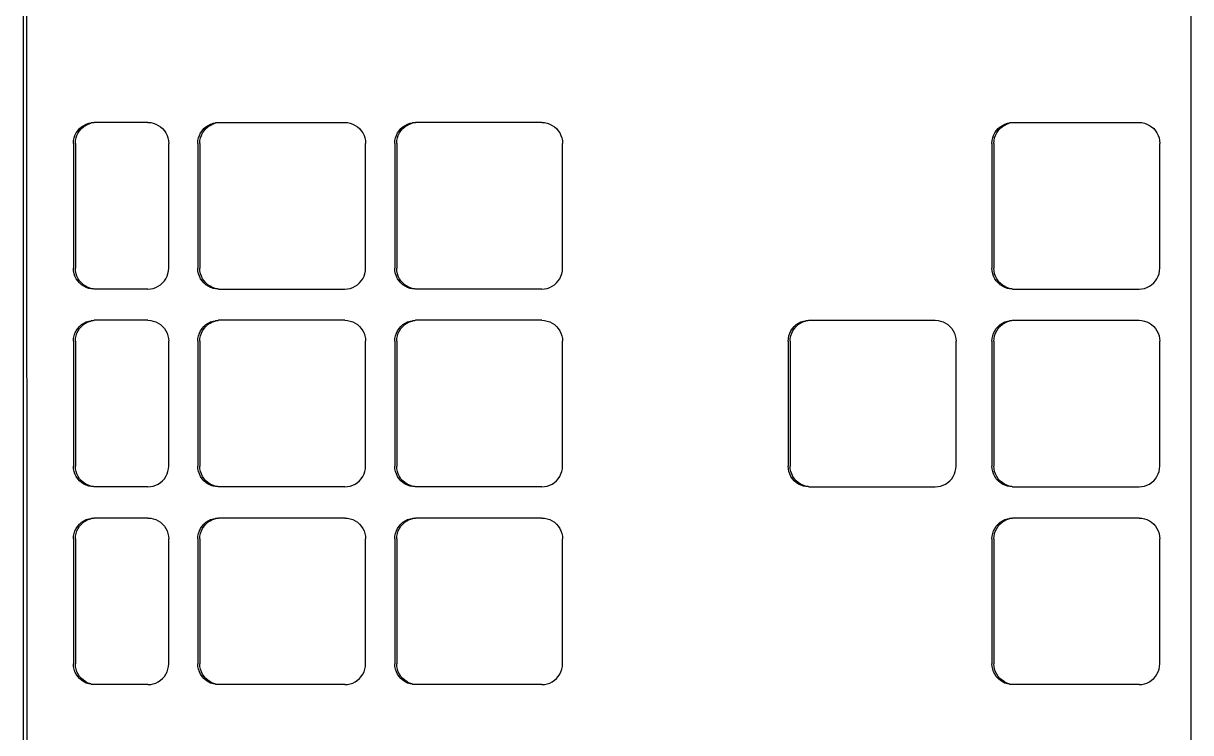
# Model space of a CAD drawing. Header units: metres. Extents: x 428 to 1115, y -4076 to 3914.
# Drawn here: x 1098.0108 to 1098.1229, y -3845.001 to -3844.9329 of the extents above; entities that cross this region are included whole.
import ezdxf

# ---------------------------------------------------------------- set-up
doc = ezdxf.new("R2010")
doc.units = ezdxf.units.M
doc.header["$MEASUREMENT"] = 0
doc.layers.add('Edges', color=7, linetype='Continuous')

msp = doc.modelspace()

# ---------------------------------------------------------------- linework, layer by layer
at = {"layer": 'Edges'}
for p, q in [((1098.01076, -3845.06621), (1098.01076, -3844.85838)), ((1098.01113, -3845.06602), (1098.01109, -3844.85838)), ((1098.12288, -3844.85838), (1098.12288, -3845.27814)), ((1098.01584, -3844.94339), (1098.01598, -3844.94317)), ((1098.01598, -3844.94317), (1098.01615, -3844.94297)), ((1098.01602, -3844.94339), (1098.01617, -3844.94317)), ((1098.01615, -3844.94297), (1098.01635, -3844.9428)), ((1098.01617, -3844.94317), (1098.01634, -3844.94297)), ((1098.01634, -3844.94297), (1098.01653, -3844.9428)), ((1098.01635, -3844.9428), (1098.01656, -3844.94266)), ((1098.01653, -3844.9428), (1098.01675, -3844.94266)), ((1098.01656, -3844.94266), (1098.0168, -3844.94254)), ((1098.01675, -3844.94266), (1098.01699, -3844.94254)), ((1098.0168, -3844.94254), (1098.01704, -3844.94246)), ((1098.01699, -3844.94254), (1098.01723, -3844.94246)), ((1098.01704, -3844.94246), (1098.01723, -3844.94246)), ((1098.01723, -3844.94246), (1098.0173, -3844.9424)), ((1098.0173, -3844.9424), (1098.01749, -3844.9424)), ((1098.01749, -3844.9424), (1098.01756, -3844.94239)), ((1098.02273, -3844.94239), (1098.01756, -3844.94239)), ((1098.02273, -3844.94239), (1098.02299, -3844.9424)), ((1098.02299, -3844.9424), (1098.02324, -3844.94246)), ((1098.02324, -3844.94246), (1098.02349, -3844.94254)), ((1098.02349, -3844.94254), (1098.02372, -3844.94266)), ((1098.02372, -3844.94266), (1098.02394, -3844.9428)), ((1098.02394, -3844.9428), (1098.02413, -3844.94297)), ((1098.02413, -3844.94297), (1098.02431, -3844.94317)), ((1098.02431, -3844.94317), (1098.02445, -3844.94339)), ((1098.02778, -3844.94339), (1098.02793, -3844.94317)), ((1098.02793, -3844.94317), (1098.0281, -3844.94297)), ((1098.02797, -3844.94339), (1098.02812, -3844.94317)), ((1098.0281, -3844.94297), (1098.0283, -3844.9428)), ((1098.02812, -3844.94317), (1098.02829, -3844.94297)), ((1098.02829, -3844.94297), (1098.02848, -3844.9428)), ((1098.0283, -3844.9428), (1098.02851, -3844.94266)), ((1098.02848, -3844.9428), (1098.0287, -3844.94266)), ((1098.02851, -3844.94266), (1098.02875, -3844.94254)), ((1098.0287, -3844.94266), (1098.02887, -3844.94257)), ((1098.02875, -3844.94254), (1098.02887, -3844.9425)), ((1098.02887, -3844.9425), (1098.02899, -3844.94246)), ((1098.02887, -3844.94257), (1098.02887, -3844.9425)), ((1098.02887, -3844.94257), (1098.02893, -3844.94254)), ((1098.02893, -3844.94254), (1098.02918, -3844.94246)), ((1098.02899, -3844.94246), (1098.02918, -3844.94246)), ((1098.02918, -3844.94246), (1098.02925, -3844.9424)), ((1098.02925, -3844.9424), (1098.02944, -3844.9424)), ((1098.02944, -3844.9424), (1098.02951, -3844.94239)), ((1098.02951, -3844.94239), (1098.04164, -3844.94239)), ((1098.04164, -3844.94239), (1098.0419, -3844.9424)), ((1098.0419, -3844.9424), (1098.04216, -3844.94246)), ((1098.04216, -3844.94246), (1098.04241, -3844.94254)), ((1098.04241, -3844.94254), (1098.04264, -3844.94266)), ((1098.04264, -3844.94266), (1098.04286, -3844.9428)), ((1098.04286, -3844.9428), (1098.04305, -3844.94297)), ((1098.04305, -3844.94297), (1098.04322, -3844.94317)), ((1098.04322, -3844.94317), (1098.04337, -3844.94339)), ((1098.0467, -3844.94339), (1098.04685, -3844.94317)), ((1098.04685, -3844.94317), (1098.04702, -3844.94297)), ((1098.04689, -3844.94339), (1098.04703, -3844.94317)), ((1098.04702, -3844.94297), (1098.04721, -3844.9428)), ((1098.04703, -3844.94317), (1098.0472, -3844.94297)), ((1098.0472, -3844.94297), (1098.0474, -3844.9428)), ((1098.04721, -3844.9428), (1098.04743, -3844.94266)), ((1098.0474, -3844.9428), (1098.04762, -3844.94266)), ((1098.04743, -3844.94266), (1098.04766, -3844.94254)), ((1098.04762, -3844.94266), (1098.04785, -3844.94254)), ((1098.04766, -3844.94254), (1098.04791, -3844.94246)), ((1098.04785, -3844.94254), (1098.0481, -3844.94246)), ((1098.04791, -3844.94246), (1098.0481, -3844.94246)), ((1098.0481, -3844.94246), (1098.04817, -3844.9424)), ((1098.04817, -3844.9424), (1098.04835, -3844.9424)), ((1098.04835, -3844.9424), (1098.04843, -3844.94239)), ((1098.06056, -3844.94239), (1098.04843, -3844.94239)), ((1098.06056, -3844.94239), (1098.06082, -3844.9424)), ((1098.06082, -3844.9424), (1098.06108, -3844.94246)), ((1098.06108, -3844.94246), (1098.06132, -3844.94254)), ((1098.06132, -3844.94254), (1098.06156, -3844.94266)), ((1098.06156, -3844.94266), (1098.06177, -3844.9428)), ((1098.06177, -3844.9428), (1098.06197, -3844.94297)), ((1098.06197, -3844.94297), (1098.06214, -3844.94317)), ((1098.06214, -3844.94317), (1098.06229, -3844.94339)), ((1098.10406, -3844.94339), (1098.1042, -3844.94317)), ((1098.1042, -3844.94317), (1098.10438, -3844.94297)), ((1098.10425, -3844.94339), (1098.10439, -3844.94317)), ((1098.10438, -3844.94297), (1098.10457, -3844.9428)), ((1098.10439, -3844.94317), (1098.10456, -3844.94297)), ((1098.10456, -3844.94297), (1098.10476, -3844.9428)), ((1098.10457, -3844.9428), (1098.10479, -3844.94266)), ((1098.10476, -3844.9428), (1098.10498, -3844.94266)), ((1098.10479, -3844.94266), (1098.10502, -3844.94254)), ((1098.10498, -3844.94266), (1098.10521, -3844.94254)), ((1098.10502, -3844.94254), (1098.10527, -3844.94246)), ((1098.10521, -3844.94254), (1098.10546, -3844.94246)), ((1098.10527, -3844.94246), (1098.10546, -3844.94246)), ((1098.10546, -3844.94246), (1098.10552, -3844.9424)), ((1098.10552, -3844.9424), (1098.10571, -3844.9424)), ((1098.10571, -3844.9424), (1098.10578, -3844.94239)), ((1098.10578, -3844.94239), (1098.11792, -3844.94239)), ((1098.11792, -3844.94239), (1098.11818, -3844.9424)), ((1098.11818, -3844.9424), (1098.11843, -3844.94246)), ((1098.11843, -3844.94246), (1098.11868, -3844.94254)), ((1098.11868, -3844.94254), (1098.11891, -3844.94266)), ((1098.11891, -3844.94266), (1098.11913, -3844.9428)), ((1098.11913, -3844.9428), (1098.11933, -3844.94297)), ((1098.11933, -3844.94297), (1098.1195, -3844.94317)), ((1098.1195, -3844.94317), (1098.11964, -3844.94339)), ((1098.01557, -3844.94439), (1098.01559, -3844.94413)), ((1098.01559, -3844.94413), (1098.01564, -3844.94387)), ((1098.01564, -3844.94387), (1098.01572, -3844.94362)), ((1098.01572, -3844.94362), (1098.01584, -3844.94339)), ((1098.01576, -3844.94439), (1098.01577, -3844.94413)), ((1098.01577, -3844.94413), (1098.01582, -3844.94387)), ((1098.01582, -3844.94387), (1098.01591, -3844.94362)), ((1098.01591, -3844.94362), (1098.01602, -3844.94339)), ((1098.02445, -3844.94339), (1098.02457, -3844.94362)), ((1098.02457, -3844.94362), (1098.02465, -3844.94387)), ((1098.02465, -3844.94387), (1098.0247, -3844.94413)), ((1098.0247, -3844.94413), (1098.02472, -3844.94439)), ((1098.02752, -3844.94439), (1098.02753, -3844.94413)), ((1098.02753, -3844.94413), (1098.02758, -3844.94387)), ((1098.02758, -3844.94387), (1098.02767, -3844.94362)), ((1098.02767, -3844.94362), (1098.02778, -3844.94339)), ((1098.0277, -3844.94439), (1098.02772, -3844.94413)), ((1098.02772, -3844.94413), (1098.02777, -3844.94387)), ((1098.02777, -3844.94387), (1098.02786, -3844.94362)), ((1098.02786, -3844.94362), (1098.02797, -3844.94339)), ((1098.04337, -3844.94339), (1098.04348, -3844.94362)), ((1098.04348, -3844.94362), (1098.04357, -3844.94387)), ((1098.04357, -3844.94387), (1098.04362, -3844.94413)), ((1098.04362, -3844.94413), (1098.04363, -3844.94439)), ((1098.04643, -3844.94439), (1098.04645, -3844.94413)), ((1098.04645, -3844.94413), (1098.0465, -3844.94387)), ((1098.0465, -3844.94387), (1098.04659, -3844.94362)), ((1098.04659, -3844.94362), (1098.0467, -3844.94339)), ((1098.04662, -3844.94439), (1098.04664, -3844.94413)), ((1098.04664, -3844.94413), (1098.04669, -3844.94387)), ((1098.04669, -3844.94387), (1098.04677, -3844.94362)), ((1098.04677, -3844.94362), (1098.04689, -3844.94339)), ((1098.06229, -3844.94339), (1098.0624, -3844.94362)), ((1098.0624, -3844.94362), (1098.06248, -3844.94387)), ((1098.06248, -3844.94387), (1098.06254, -3844.94413)), ((1098.06254, -3844.94413), (1098.06255, -3844.94439)), ((1098.10379, -3844.94439), (1098.10381, -3844.94413)), ((1098.10381, -3844.94413), (1098.10386, -3844.94387)), ((1098.10386, -3844.94387), (1098.10394, -3844.94362)), ((1098.10394, -3844.94362), (1098.10406, -3844.94339)), ((1098.10398, -3844.94439), (1098.104, -3844.94413)), ((1098.104, -3844.94413), (1098.10405, -3844.94387)), ((1098.10405, -3844.94387), (1098.10413, -3844.94362)), ((1098.10413, -3844.94362), (1098.10425, -3844.94339)), ((1098.11964, -3844.94339), (1098.11976, -3844.94362)), ((1098.11976, -3844.94362), (1098.11984, -3844.94387)), ((1098.11984, -3844.94387), (1098.11989, -3844.94413)), ((1098.11989, -3844.94413), (1098.11991, -3844.94439)), ((1098.01557, -3844.94439), (1098.01557, -3844.95639)), ((1098.01576, -3844.94439), (1098.01576, -3844.95639)), ((1098.02472, -3844.95639), (1098.02472, -3844.94439)), ((1098.02752, -3844.94439), (1098.02752, -3844.95639)), ((1098.0277, -3844.94439), (1098.0277, -3844.95639)), ((1098.04363, -3844.95639), (1098.04363, -3844.94439)), ((1098.04643, -3844.94439), (1098.04643, -3844.95639)), ((1098.04662, -3844.94439), (1098.04662, -3844.95639)), ((1098.06255, -3844.95639), (1098.06255, -3844.94439)), ((1098.10379, -3844.94439), (1098.10379, -3844.95639)), ((1098.10398, -3844.94439), (1098.10398, -3844.95639)), ((1098.11991, -3844.95639), (1098.11991, -3844.94439)), ((1098.01559, -3844.95665), (1098.01557, -3844.95639)), ((1098.01577, -3844.95665), (1098.01576, -3844.95639)), ((1098.0247, -3844.95665), (1098.02472, -3844.95639)), ((1098.02753, -3844.95665), (1098.02752, -3844.95639)), ((1098.02772, -3844.95665), (1098.0277, -3844.95639)), ((1098.04362, -3844.95665), (1098.04363, -3844.95639)), ((1098.04645, -3844.95665), (1098.04643, -3844.95639)), ((1098.04664, -3844.95665), (1098.04662, -3844.95639)), ((1098.06254, -3844.95665), (1098.06255, -3844.95639)), ((1098.10381, -3844.95665), (1098.10379, -3844.95639)), ((1098.104, -3844.95665), (1098.10398, -3844.95639)), ((1098.11989, -3844.95665), (1098.11991, -3844.95639)), ((1098.01564, -3844.95691), (1098.01559, -3844.95665)), ((1098.01572, -3844.95715), (1098.01564, -3844.95691)), ((1098.01584, -3844.95739), (1098.01572, -3844.95715)), ((1098.01582, -3844.95691), (1098.01577, -3844.95665)), ((1098.01591, -3844.95715), (1098.01582, -3844.95691)), ((1098.01598, -3844.95761), (1098.01584, -3844.95739)), ((1098.01602, -3844.95739), (1098.01591, -3844.95715)), ((1098.01615, -3844.9578), (1098.01598, -3844.95761)), ((1098.01617, -3844.95761), (1098.01602, -3844.95739)), ((1098.01634, -3844.9578), (1098.01617, -3844.95761)), ((1098.02413, -3844.9578), (1098.02431, -3844.95761)), ((1098.02431, -3844.95761), (1098.02445, -3844.95739)), ((1098.02445, -3844.95739), (1098.02457, -3844.95715)), ((1098.02457, -3844.95715), (1098.02465, -3844.95691)), ((1098.02465, -3844.95691), (1098.0247, -3844.95665)), ((1098.02758, -3844.95691), (1098.02753, -3844.95665)), ((1098.02767, -3844.95715), (1098.02758, -3844.95691)), ((1098.02778, -3844.95739), (1098.02767, -3844.95715)), ((1098.02777, -3844.95691), (1098.02772, -3844.95665)), ((1098.02786, -3844.95715), (1098.02777, -3844.95691)), ((1098.02793, -3844.95761), (1098.02778, -3844.95739)), ((1098.02797, -3844.95739), (1098.02786, -3844.95715)), ((1098.0281, -3844.9578), (1098.02793, -3844.95761)), ((1098.02812, -3844.95761), (1098.02797, -3844.95739)), ((1098.02829, -3844.9578), (1098.02812, -3844.95761)), ((1098.04305, -3844.9578), (1098.04322, -3844.95761)), ((1098.04322, -3844.95761), (1098.04337, -3844.95739)), ((1098.04337, -3844.95739), (1098.04348, -3844.95715)), ((1098.04348, -3844.95715), (1098.04357, -3844.95691)), ((1098.04357, -3844.95691), (1098.04362, -3844.95665)), ((1098.0465, -3844.95691), (1098.04645, -3844.95665)), ((1098.04659, -3844.95715), (1098.0465, -3844.95691)), ((1098.0467, -3844.95739), (1098.04659, -3844.95715)), ((1098.04669, -3844.95691), (1098.04664, -3844.95665)), ((1098.04677, -3844.95715), (1098.04669, -3844.95691)), ((1098.04685, -3844.95761), (1098.0467, -3844.95739)), ((1098.04689, -3844.95739), (1098.04677, -3844.95715)), ((1098.04702, -3844.9578), (1098.04685, -3844.95761)), ((1098.04703, -3844.95761), (1098.04689, -3844.95739)), ((1098.0472, -3844.9578), (1098.04703, -3844.95761)), ((1098.06197, -3844.9578), (1098.06214, -3844.95761)), ((1098.06214, -3844.95761), (1098.06229, -3844.95739)), ((1098.06229, -3844.95739), (1098.0624, -3844.95715)), ((1098.0624, -3844.95715), (1098.06248, -3844.95691)), ((1098.06248, -3844.95691), (1098.06254, -3844.95665)), ((1098.10386, -3844.95691), (1098.10381, -3844.95665)), ((1098.10394, -3844.95715), (1098.10386, -3844.95691)), ((1098.10406, -3844.95739), (1098.10394, -3844.95715)), ((1098.10405, -3844.95691), (1098.104, -3844.95665)), ((1098.10413, -3844.95715), (1098.10405, -3844.95691)), ((1098.1042, -3844.95761), (1098.10406, -3844.95739)), ((1098.10425, -3844.95739), (1098.10413, -3844.95715)), ((1098.10438, -3844.9578), (1098.1042, -3844.95761)), ((1098.10439, -3844.95761), (1098.10425, -3844.95739)), ((1098.10456, -3844.9578), (1098.10439, -3844.95761)), ((1098.11933, -3844.9578), (1098.1195, -3844.95761)), ((1098.1195, -3844.95761), (1098.11964, -3844.95739)), ((1098.11964, -3844.95739), (1098.11976, -3844.95715)), ((1098.11976, -3844.95715), (1098.11984, -3844.95691)), ((1098.11984, -3844.95691), (1098.11989, -3844.95665)), ((1098.01635, -3844.95797), (1098.01615, -3844.9578)), ((1098.01653, -3844.95797), (1098.01634, -3844.9578)), ((1098.01656, -3844.95812), (1098.01635, -3844.95797)), ((1098.01675, -3844.95812), (1098.01653, -3844.95797)), ((1098.0168, -3844.95824), (1098.01656, -3844.95812)), ((1098.01699, -3844.95824), (1098.01675, -3844.95812)), ((1098.01704, -3844.95832), (1098.0168, -3844.95824)), ((1098.01723, -3844.95832), (1098.01699, -3844.95824)), ((1098.01723, -3844.95832), (1098.01704, -3844.95832)), ((1098.0173, -3844.95837), (1098.01723, -3844.95832)), ((1098.01749, -3844.95837), (1098.0173, -3844.95837)), ((1098.01756, -3844.95839), (1098.01749, -3844.95837)), ((1098.02273, -3844.95839), (1098.01756, -3844.95839)), ((1098.02273, -3844.95839), (1098.02299, -3844.95837)), ((1098.02299, -3844.95837), (1098.02324, -3844.95832)), ((1098.02324, -3844.95832), (1098.02349, -3844.95824)), ((1098.02349, -3844.95824), (1098.02372, -3844.95812)), ((1098.02372, -3844.95812), (1098.02394, -3844.95797)), ((1098.02394, -3844.95797), (1098.02413, -3844.9578)), ((1098.0283, -3844.95797), (1098.0281, -3844.9578)), ((1098.02848, -3844.95797), (1098.02829, -3844.9578)), ((1098.02851, -3844.95812), (1098.0283, -3844.95797)), ((1098.0287, -3844.95812), (1098.02848, -3844.95797)), ((1098.02875, -3844.95824), (1098.02851, -3844.95812)), ((1098.02887, -3844.9582), (1098.0287, -3844.95812)), ((1098.02887, -3844.95828), (1098.02875, -3844.95824)), ((1098.02887, -3844.95828), (1098.02887, -3844.9582)), ((1098.02893, -3844.95824), (1098.02887, -3844.9582)), ((1098.02899, -3844.95832), (1098.02887, -3844.95828)), ((1098.02918, -3844.95832), (1098.02893, -3844.95824)), ((1098.02918, -3844.95832), (1098.02899, -3844.95832)), ((1098.02925, -3844.95837), (1098.02918, -3844.95832)), ((1098.02944, -3844.95837), (1098.02925, -3844.95837)), ((1098.02951, -3844.95839), (1098.02944, -3844.95837)), ((1098.02951, -3844.95839), (1098.04164, -3844.95839)), ((1098.04164, -3844.95839), (1098.0419, -3844.95837)), ((1098.0419, -3844.95837), (1098.04216, -3844.95832)), ((1098.04216, -3844.95832), (1098.04241, -3844.95824)), ((1098.04241, -3844.95824), (1098.04264, -3844.95812)), ((1098.04264, -3844.95812), (1098.04286, -3844.95797)), ((1098.04286, -3844.95797), (1098.04305, -3844.9578)), ((1098.04721, -3844.95797), (1098.04702, -3844.9578)), ((1098.0474, -3844.95797), (1098.0472, -3844.9578)), ((1098.04743, -3844.95812), (1098.04721, -3844.95797)), ((1098.04762, -3844.95812), (1098.0474, -3844.95797)), ((1098.04766, -3844.95824), (1098.04743, -3844.95812)), ((1098.04785, -3844.95824), (1098.04762, -3844.95812)), ((1098.04791, -3844.95832), (1098.04766, -3844.95824)), ((1098.0481, -3844.95832), (1098.04785, -3844.95824)), ((1098.0481, -3844.95832), (1098.04791, -3844.95832)), ((1098.04817, -3844.95837), (1098.0481, -3844.95832)), ((1098.04835, -3844.95837), (1098.04817, -3844.95837)), ((1098.04843, -3844.95839), (1098.04835, -3844.95837)), ((1098.06056, -3844.95839), (1098.04843, -3844.95839)), ((1098.06056, -3844.95839), (1098.06082, -3844.95837)), ((1098.06082, -3844.95837), (1098.06108, -3844.95832)), ((1098.06108, -3844.95832), (1098.06132, -3844.95824)), ((1098.06132, -3844.95824), (1098.06156, -3844.95812)), ((1098.06156, -3844.95812), (1098.06177, -3844.95797)), ((1098.06177, -3844.95797), (1098.06197, -3844.9578)), ((1098.10457, -3844.95797), (1098.10438, -3844.9578)), ((1098.10476, -3844.95797), (1098.10456, -3844.9578)), ((1098.10479, -3844.95812), (1098.10457, -3844.95797)), ((1098.10498, -3844.95812), (1098.10476, -3844.95797)), ((1098.10502, -3844.95824), (1098.10479, -3844.95812)), ((1098.10521, -3844.95824), (1098.10498, -3844.95812)), ((1098.10527, -3844.95832), (1098.10502, -3844.95824)), ((1098.10546, -3844.95832), (1098.10521, -3844.95824)), ((1098.10546, -3844.95832), (1098.10527, -3844.95832)), ((1098.10552, -3844.95837), (1098.10546, -3844.95832)), ((1098.10571, -3844.95837), (1098.10552, -3844.95837)), ((1098.10578, -3844.95839), (1098.10571, -3844.95837)), ((1098.10578, -3844.95839), (1098.11792, -3844.95839)), ((1098.11792, -3844.95839), (1098.11818, -3844.95837)), ((1098.11818, -3844.95837), (1098.11843, -3844.95832)), ((1098.11843, -3844.95832), (1098.11868, -3844.95824)), ((1098.11868, -3844.95824), (1098.11891, -3844.95812)), ((1098.11891, -3844.95812), (1098.11913, -3844.95797)), ((1098.11913, -3844.95797), (1098.11933, -3844.9578)), ((1098.01584, -3844.96239), (1098.01598, -3844.96217)), ((1098.01598, -3844.96217), (1098.01615, -3844.96197)), ((1098.01602, -3844.96239), (1098.01617, -3844.96217)), ((1098.01615, -3844.96197), (1098.01635, -3844.9618)), ((1098.01617, -3844.96217), (1098.01634, -3844.96197)), ((1098.01634, -3844.96197), (1098.01653, -3844.9618)), ((1098.01635, -3844.9618), (1098.01656, -3844.96166)), ((1098.01653, -3844.9618), (1098.01675, -3844.96166)), ((1098.01656, -3844.96166), (1098.0168, -3844.96154)), ((1098.01675, -3844.96166), (1098.01699, -3844.96154)), ((1098.0168, -3844.96154), (1098.01704, -3844.96146)), ((1098.01699, -3844.96154), (1098.01723, -3844.96146)), ((1098.01704, -3844.96146), (1098.01723, -3844.96146)), ((1098.01723, -3844.96146), (1098.0173, -3844.96141)), ((1098.0173, -3844.96141), (1098.01749, -3844.96141)), ((1098.01749, -3844.96141), (1098.01756, -3844.96139)), ((1098.02273, -3844.96139), (1098.01756, -3844.96139)), ((1098.02273, -3844.96139), (1098.02299, -3844.96141)), ((1098.02299, -3844.96141), (1098.02324, -3844.96146)), ((1098.02324, -3844.96146), (1098.02349, -3844.96154)), ((1098.02349, -3844.96154), (1098.02372, -3844.96166)), ((1098.02372, -3844.96166), (1098.02394, -3844.9618)), ((1098.02394, -3844.9618), (1098.02413, -3844.96197)), ((1098.02413, -3844.96197), (1098.02431, -3844.96217)), ((1098.02431, -3844.96217), (1098.02445, -3844.96239)), ((1098.02778, -3844.96239), (1098.02793, -3844.96217)), ((1098.02793, -3844.96217), (1098.0281, -3844.96197)), ((1098.02797, -3844.96239), (1098.02812, -3844.96217)), ((1098.0281, -3844.96197), (1098.0283, -3844.9618)), ((1098.02812, -3844.96217), (1098.02829, -3844.96197)), ((1098.02829, -3844.96197), (1098.02848, -3844.9618)), ((1098.0283, -3844.9618), (1098.02851, -3844.96166)), ((1098.02848, -3844.9618), (1098.0287, -3844.96166)), ((1098.02851, -3844.96166), (1098.02875, -3844.96154)), ((1098.0287, -3844.96166), (1098.02887, -3844.96157)), ((1098.02875, -3844.96154), (1098.02887, -3844.9615)), ((1098.02887, -3844.9615), (1098.02899, -3844.96146)), ((1098.02887, -3844.96157), (1098.02887, -3844.9615)), ((1098.02887, -3844.96157), (1098.02893, -3844.96154)), ((1098.02893, -3844.96154), (1098.02918, -3844.96146)), ((1098.02899, -3844.96146), (1098.02918, -3844.96146)), ((1098.02918, -3844.96146), (1098.02925, -3844.96141)), ((1098.02925, -3844.96141), (1098.02944, -3844.96141)), ((1098.02944, -3844.96141), (1098.02951, -3844.96139)), ((1098.04164, -3844.96139), (1098.02951, -3844.96139)), ((1098.04164, -3844.96139), (1098.0419, -3844.96141)), ((1098.0419, -3844.96141), (1098.04216, -3844.96146)), ((1098.04216, -3844.96146), (1098.04241, -3844.96154)), ((1098.04241, -3844.96154), (1098.04264, -3844.96166)), ((1098.04264, -3844.96166), (1098.04286, -3844.9618)), ((1098.04286, -3844.9618), (1098.04305, -3844.96197)), ((1098.04305, -3844.96197), (1098.04322, -3844.96217)), ((1098.04322, -3844.96217), (1098.04337, -3844.96239)), ((1098.0467, -3844.96239), (1098.04685, -3844.96217)), ((1098.04685, -3844.96217), (1098.04702, -3844.96197)), ((1098.04689, -3844.96239), (1098.04703, -3844.96217)), ((1098.04702, -3844.96197), (1098.04721, -3844.9618)), ((1098.04703, -3844.96217), (1098.0472, -3844.96197)), ((1098.0472, -3844.96197), (1098.0474, -3844.9618)), ((1098.04721, -3844.9618), (1098.04743, -3844.96166)), ((1098.0474, -3844.9618), (1098.04762, -3844.96166)), ((1098.04743, -3844.96166), (1098.04766, -3844.96154)), ((1098.04762, -3844.96166), (1098.04785, -3844.96154)), ((1098.04766, -3844.96154), (1098.04791, -3844.96146)), ((1098.04785, -3844.96154), (1098.0481, -3844.96146)), ((1098.04791, -3844.96146), (1098.0481, -3844.96146)), ((1098.0481, -3844.96146), (1098.04817, -3844.96141)), ((1098.04817, -3844.96141), (1098.04835, -3844.96141)), ((1098.04835, -3844.96141), (1098.04843, -3844.96139)), ((1098.06056, -3844.96139), (1098.04843, -3844.96139)), ((1098.06056, -3844.96139), (1098.06082, -3844.96141)), ((1098.06082, -3844.96141), (1098.06108, -3844.96146)), ((1098.06108, -3844.96146), (1098.06132, -3844.96154)), ((1098.06132, -3844.96154), (1098.06156, -3844.96166)), ((1098.06156, -3844.96166), (1098.06177, -3844.9618)), ((1098.06177, -3844.9618), (1098.06197, -3844.96197)), ((1098.06197, -3844.96197), (1098.06214, -3844.96217)), ((1098.06214, -3844.96217), (1098.06229, -3844.96239)), ((1098.08449, -3844.96239), (1098.08463, -3844.96217)), ((1098.08463, -3844.96217), (1098.0848, -3844.96197)), ((1098.08467, -3844.96239), (1098.08482, -3844.96217)), ((1098.0848, -3844.96197), (1098.085, -3844.9618)), ((1098.08482, -3844.96217), (1098.08499, -3844.96197)), ((1098.08499, -3844.96197), (1098.08519, -3844.9618)), ((1098.085, -3844.9618), (1098.08521, -3844.96166)), ((1098.08519, -3844.9618), (1098.0854, -3844.96166)), ((1098.08521, -3844.96166), (1098.08545, -3844.96154)), ((1098.0854, -3844.96166), (1098.08564, -3844.96154)), ((1098.08545, -3844.96154), (1098.08569, -3844.96146)), ((1098.08564, -3844.96154), (1098.08588, -3844.96146)), ((1098.08569, -3844.96146), (1098.08588, -3844.96146)), ((1098.08588, -3844.96146), (1098.08595, -3844.96141)), ((1098.08595, -3844.96141), (1098.08614, -3844.96141)), ((1098.08614, -3844.96141), (1098.08621, -3844.96139)), ((1098.08621, -3844.96139), (1098.09835, -3844.96139)), ((1098.09835, -3844.96139), (1098.09861, -3844.96141)), ((1098.09861, -3844.96141), (1098.09886, -3844.96146)), ((1098.09886, -3844.96146), (1098.09911, -3844.96154)), ((1098.09911, -3844.96154), (1098.09934, -3844.96166)), ((1098.09934, -3844.96166), (1098.09956, -3844.9618)), ((1098.09956, -3844.9618), (1098.09975, -3844.96197)), ((1098.09975, -3844.96197), (1098.09993, -3844.96217)), ((1098.09993, -3844.96217), (1098.10007, -3844.96239)), ((1098.10406, -3844.96239), (1098.1042, -3844.96217)), ((1098.1042, -3844.96217), (1098.10438, -3844.96197)), ((1098.10425, -3844.96239), (1098.10439, -3844.96217)), ((1098.10438, -3844.96197), (1098.10457, -3844.9618)), ((1098.10439, -3844.96217), (1098.10456, -3844.96197)), ((1098.10456, -3844.96197), (1098.10476, -3844.9618)), ((1098.10457, -3844.9618), (1098.10479, -3844.96166)), ((1098.10476, -3844.9618), (1098.10498, -3844.96166)), ((1098.10479, -3844.96166), (1098.10502, -3844.96154)), ((1098.10498, -3844.96166), (1098.10521, -3844.96154)), ((1098.10502, -3844.96154), (1098.10527, -3844.96146)), ((1098.10521, -3844.96154), (1098.10546, -3844.96146)), ((1098.10527, -3844.96146), (1098.10546, -3844.96146)), ((1098.10546, -3844.96146), (1098.10552, -3844.96141)), ((1098.10552, -3844.96141), (1098.10571, -3844.96141)), ((1098.10571, -3844.96141), (1098.10578, -3844.96139)), ((1098.10578, -3844.96139), (1098.11792, -3844.96139)), ((1098.11792, -3844.96139), (1098.11818, -3844.96141)), ((1098.11818, -3844.96141), (1098.11843, -3844.96146)), ((1098.11843, -3844.96146), (1098.11868, -3844.96154)), ((1098.11868, -3844.96154), (1098.11891, -3844.96166)), ((1098.11891, -3844.96166), (1098.11913, -3844.9618)), ((1098.11913, -3844.9618), (1098.11933, -3844.96197)), ((1098.11933, -3844.96197), (1098.1195, -3844.96217)), ((1098.1195, -3844.96217), (1098.11964, -3844.96239)), ((1098.01557, -3844.96339), (1098.01559, -3844.96313)), ((1098.01559, -3844.96313), (1098.01564, -3844.96287)), ((1098.01564, -3844.96287), (1098.01572, -3844.96262)), ((1098.01572, -3844.96262), (1098.01584, -3844.96239)), ((1098.01576, -3844.96339), (1098.01577, -3844.96313)), ((1098.01577, -3844.96313), (1098.01582, -3844.96287)), ((1098.01582, -3844.96287), (1098.01591, -3844.96262)), ((1098.01591, -3844.96262), (1098.01602, -3844.96239)), ((1098.02445, -3844.96239), (1098.02457, -3844.96262)), ((1098.02457, -3844.96262), (1098.02465, -3844.96287)), ((1098.02465, -3844.96287), (1098.0247, -3844.96313)), ((1098.0247, -3844.96313), (1098.02472, -3844.96339)), ((1098.02752, -3844.96339), (1098.02753, -3844.96313)), ((1098.02753, -3844.96313), (1098.02758, -3844.96287)), ((1098.02758, -3844.96287), (1098.02767, -3844.96262)), ((1098.02767, -3844.96262), (1098.02778, -3844.96239)), ((1098.0277, -3844.96339), (1098.02772, -3844.96313)), ((1098.02772, -3844.96313), (1098.02777, -3844.96287)), ((1098.02777, -3844.96287), (1098.02786, -3844.96262)), ((1098.02786, -3844.96262), (1098.02797, -3844.96239)), ((1098.04337, -3844.96239), (1098.04348, -3844.96262)), ((1098.04348, -3844.96262), (1098.04357, -3844.96287)), ((1098.04357, -3844.96287), (1098.04362, -3844.96313)), ((1098.04362, -3844.96313), (1098.04363, -3844.96339)), ((1098.04643, -3844.96339), (1098.04645, -3844.96313)), ((1098.04645, -3844.96313), (1098.0465, -3844.96287)), ((1098.0465, -3844.96287), (1098.04659, -3844.96262)), ((1098.04659, -3844.96262), (1098.0467, -3844.96239)), ((1098.04662, -3844.96339), (1098.04664, -3844.96313)), ((1098.04664, -3844.96313), (1098.04669, -3844.96287)), ((1098.04669, -3844.96287), (1098.04677, -3844.96262)), ((1098.04677, -3844.96262), (1098.04689, -3844.96239)), ((1098.06229, -3844.96239), (1098.0624, -3844.96262)), ((1098.0624, -3844.96262), (1098.06248, -3844.96287)), ((1098.06248, -3844.96287), (1098.06254, -3844.96313)), ((1098.06254, -3844.96313), (1098.06255, -3844.96339)), ((1098.08422, -3844.96339), (1098.08424, -3844.96313)), ((1098.08424, -3844.96313), (1098.08429, -3844.96287)), ((1098.08429, -3844.96287), (1098.08437, -3844.96262)), ((1098.08437, -3844.96262), (1098.08449, -3844.96239)), ((1098.08441, -3844.96339), (1098.08442, -3844.96313)), ((1098.08442, -3844.96313), (1098.08447, -3844.96287)), ((1098.08447, -3844.96287), (1098.08456, -3844.96262)), ((1098.08456, -3844.96262), (1098.08467, -3844.96239)), ((1098.10007, -3844.96239), (1098.10019, -3844.96262)), ((1098.10019, -3844.96262), (1098.10027, -3844.96287)), ((1098.10027, -3844.96287), (1098.10032, -3844.96313)), ((1098.10032, -3844.96313), (1098.10034, -3844.96339)), ((1098.10379, -3844.96339), (1098.10381, -3844.96313)), ((1098.10381, -3844.96313), (1098.10386, -3844.96287)), ((1098.10386, -3844.96287), (1098.10394, -3844.96262)), ((1098.10394, -3844.96262), (1098.10406, -3844.96239)), ((1098.10398, -3844.96339), (1098.104, -3844.96313)), ((1098.104, -3844.96313), (1098.10405, -3844.96287)), ((1098.10405, -3844.96287), (1098.10413, -3844.96262)), ((1098.10413, -3844.96262), (1098.10425, -3844.96239)), ((1098.11964, -3844.96239), (1098.11976, -3844.96262)), ((1098.11976, -3844.96262), (1098.11984, -3844.96287)), ((1098.11984, -3844.96287), (1098.11989, -3844.96313)), ((1098.11989, -3844.96313), (1098.11991, -3844.96339)), ((1098.01557, -3844.96339), (1098.01557, -3844.97539)), ((1098.01576, -3844.96339), (1098.01576, -3844.97539)), ((1098.02472, -3844.97539), (1098.02472, -3844.96339)), ((1098.02752, -3844.96339), (1098.02752, -3844.97539)), ((1098.0277, -3844.96339), (1098.0277, -3844.97539)), ((1098.04363, -3844.97539), (1098.04363, -3844.96339)), ((1098.04643, -3844.96339), (1098.04643, -3844.97539)), ((1098.04662, -3844.96339), (1098.04662, -3844.97539)), ((1098.06255, -3844.97539), (1098.06255, -3844.96339)), ((1098.08422, -3844.96339), (1098.08422, -3844.97539)), ((1098.08441, -3844.96339), (1098.08441, -3844.97539)), ((1098.10034, -3844.97539), (1098.10034, -3844.96339)), ((1098.10379, -3844.96339), (1098.10379, -3844.97539)), ((1098.10398, -3844.96339), (1098.10398, -3844.97539)), ((1098.11991, -3844.97539), (1098.11991, -3844.96339)), ((1098.01559, -3844.97565), (1098.01557, -3844.97539)), ((1098.01564, -3844.97591), (1098.01559, -3844.97565)), ((1098.01577, -3844.97565), (1098.01576, -3844.97539)), ((1098.01582, -3844.97591), (1098.01577, -3844.97565)), ((1098.02465, -3844.97591), (1098.0247, -3844.97565)), ((1098.0247, -3844.97565), (1098.02472, -3844.97539)), ((1098.02753, -3844.97565), (1098.02752, -3844.97539)), ((1098.02758, -3844.97591), (1098.02753, -3844.97565)), ((1098.02772, -3844.97565), (1098.0277, -3844.97539)), ((1098.02777, -3844.97591), (1098.02772, -3844.97565)), ((1098.04357, -3844.97591), (1098.04362, -3844.97565)), ((1098.04362, -3844.97565), (1098.04363, -3844.97539)), ((1098.04645, -3844.97565), (1098.04643, -3844.97539)), ((1098.0465, -3844.97591), (1098.04645, -3844.97565)), ((1098.04664, -3844.97565), (1098.04662, -3844.97539)), ((1098.04669, -3844.97591), (1098.04664, -3844.97565)), ((1098.06248, -3844.97591), (1098.06254, -3844.97565)), ((1098.06254, -3844.97565), (1098.06255, -3844.97539)), ((1098.08424, -3844.97565), (1098.08422, -3844.97539)), ((1098.08429, -3844.97591), (1098.08424, -3844.97565)), ((1098.08442, -3844.97565), (1098.08441, -3844.97539)), ((1098.08447, -3844.97591), (1098.08442, -3844.97565)), ((1098.10027, -3844.97591), (1098.10032, -3844.97565)), ((1098.10032, -3844.97565), (1098.10034, -3844.97539)), ((1098.10381, -3844.97565), (1098.10379, -3844.97539)), ((1098.10386, -3844.97591), (1098.10381, -3844.97565)), ((1098.104, -3844.97565), (1098.10398, -3844.97539)), ((1098.10405, -3844.97591), (1098.104, -3844.97565)), ((1098.11984, -3844.97591), (1098.11989, -3844.97565)), ((1098.11989, -3844.97565), (1098.11991, -3844.97539)), ((1098.01572, -3844.97615), (1098.01564, -3844.97591)), ((1098.01584, -3844.97639), (1098.01572, -3844.97615)), ((1098.01591, -3844.97615), (1098.01582, -3844.97591)), ((1098.01598, -3844.97661), (1098.01584, -3844.97639)), ((1098.01602, -3844.97639), (1098.01591, -3844.97615)), ((1098.01615, -3844.9768), (1098.01598, -3844.97661)), ((1098.01617, -3844.97661), (1098.01602, -3844.97639)), ((1098.01635, -3844.97698), (1098.01615, -3844.9768)), ((1098.01634, -3844.9768), (1098.01617, -3844.97661)), ((1098.01653, -3844.97698), (1098.01634, -3844.9768)), ((1098.02394, -3844.97698), (1098.02413, -3844.9768)), ((1098.02413, -3844.9768), (1098.02431, -3844.97661)), ((1098.02431, -3844.97661), (1098.02445, -3844.97639)), ((1098.02445, -3844.97639), (1098.02457, -3844.97615)), ((1098.02457, -3844.97615), (1098.02465, -3844.97591)), ((1098.02767, -3844.97615), (1098.02758, -3844.97591)), ((1098.02778, -3844.97639), (1098.02767, -3844.97615)), ((1098.02786, -3844.97615), (1098.02777, -3844.97591)), ((1098.02793, -3844.97661), (1098.02778, -3844.97639)), ((1098.02797, -3844.97639), (1098.02786, -3844.97615)), ((1098.0281, -3844.9768), (1098.02793, -3844.97661)), ((1098.02812, -3844.97661), (1098.02797, -3844.97639)), ((1098.0283, -3844.97698), (1098.0281, -3844.9768)), ((1098.02829, -3844.9768), (1098.02812, -3844.97661)), ((1098.02848, -3844.97698), (1098.02829, -3844.9768)), ((1098.04286, -3844.97698), (1098.04305, -3844.9768)), ((1098.04305, -3844.9768), (1098.04322, -3844.97661)), ((1098.04322, -3844.97661), (1098.04337, -3844.97639)), ((1098.04337, -3844.97639), (1098.04348, -3844.97615)), ((1098.04348, -3844.97615), (1098.04357, -3844.97591)), ((1098.04659, -3844.97615), (1098.0465, -3844.97591)), ((1098.0467, -3844.97639), (1098.04659, -3844.97615)), ((1098.04677, -3844.97615), (1098.04669, -3844.97591)), ((1098.04685, -3844.97661), (1098.0467, -3844.97639)), ((1098.04689, -3844.97639), (1098.04677, -3844.97615)), ((1098.04702, -3844.9768), (1098.04685, -3844.97661)), ((1098.04703, -3844.97661), (1098.04689, -3844.97639)), ((1098.04721, -3844.97698), (1098.04702, -3844.9768)), ((1098.0472, -3844.9768), (1098.04703, -3844.97661)), ((1098.0474, -3844.97698), (1098.0472, -3844.9768)), ((1098.06177, -3844.97698), (1098.06197, -3844.9768)), ((1098.06197, -3844.9768), (1098.06214, -3844.97661)), ((1098.06214, -3844.97661), (1098.06229, -3844.97639)), ((1098.06229, -3844.97639), (1098.0624, -3844.97615)), ((1098.0624, -3844.97615), (1098.06248, -3844.97591)), ((1098.08437, -3844.97615), (1098.08429, -3844.97591)), ((1098.08449, -3844.97639), (1098.08437, -3844.97615)), ((1098.08456, -3844.97615), (1098.08447, -3844.97591)), ((1098.08463, -3844.97661), (1098.08449, -3844.97639)), ((1098.08467, -3844.97639), (1098.08456, -3844.97615)), ((1098.0848, -3844.9768), (1098.08463, -3844.97661)), ((1098.08482, -3844.97661), (1098.08467, -3844.97639)), ((1098.085, -3844.97698), (1098.0848, -3844.9768)), ((1098.08499, -3844.9768), (1098.08482, -3844.97661)), ((1098.08519, -3844.97698), (1098.08499, -3844.9768)), ((1098.09956, -3844.97698), (1098.09975, -3844.9768)), ((1098.09975, -3844.9768), (1098.09993, -3844.97661)), ((1098.09993, -3844.97661), (1098.10007, -3844.97639)), ((1098.10007, -3844.97639), (1098.10019, -3844.97615)), ((1098.10019, -3844.97615), (1098.10027, -3844.97591)), ((1098.10394, -3844.97615), (1098.10386, -3844.97591)), ((1098.10406, -3844.97639), (1098.10394, -3844.97615)), ((1098.10413, -3844.97615), (1098.10405, -3844.97591)), ((1098.1042, -3844.97661), (1098.10406, -3844.97639)), ((1098.10425, -3844.97639), (1098.10413, -3844.97615)), ((1098.10438, -3844.9768), (1098.1042, -3844.97661)), ((1098.10439, -3844.97661), (1098.10425, -3844.97639)), ((1098.10457, -3844.97698), (1098.10438, -3844.9768)), ((1098.10456, -3844.9768), (1098.10439, -3844.97661)), ((1098.10476, -3844.97698), (1098.10456, -3844.9768)), ((1098.11913, -3844.97698), (1098.11933, -3844.9768)), ((1098.11933, -3844.9768), (1098.1195, -3844.97661)), ((1098.1195, -3844.97661), (1098.11964, -3844.97639)), ((1098.11964, -3844.97639), (1098.11976, -3844.97615)), ((1098.11976, -3844.97615), (1098.11984, -3844.97591)), ((1098.01656, -3844.97712), (1098.01635, -3844.97698)), ((1098.01675, -3844.97712), (1098.01653, -3844.97698)), ((1098.0168, -3844.97724), (1098.01656, -3844.97712)), ((1098.01699, -3844.97724), (1098.01675, -3844.97712)), ((1098.01704, -3844.97732), (1098.0168, -3844.97724)), ((1098.01723, -3844.97732), (1098.01699, -3844.97724)), ((1098.01723, -3844.97732), (1098.01704, -3844.97732)), ((1098.0173, -3844.97737), (1098.01723, -3844.97732)), ((1098.01749, -3844.97737), (1098.0173, -3844.97737)), ((1098.01756, -3844.97739), (1098.01749, -3844.97737)), ((1098.02273, -3844.97739), (1098.01756, -3844.97739)), ((1098.02273, -3844.97739), (1098.02299, -3844.97737)), ((1098.02299, -3844.97737), (1098.02324, -3844.97732)), ((1098.02324, -3844.97732), (1098.02349, -3844.97724)), ((1098.02349, -3844.97724), (1098.02372, -3844.97712)), ((1098.02372, -3844.97712), (1098.02394, -3844.97698)), ((1098.02851, -3844.97712), (1098.0283, -3844.97698)), ((1098.0287, -3844.97712), (1098.02848, -3844.97698)), ((1098.02875, -3844.97724), (1098.02851, -3844.97712)), ((1098.02887, -3844.97721), (1098.0287, -3844.97712)), ((1098.02887, -3844.97728), (1098.02875, -3844.97724)), ((1098.02887, -3844.97728), (1098.02887, -3844.97721)), ((1098.02893, -3844.97724), (1098.02887, -3844.97721)), ((1098.02899, -3844.97732), (1098.02887, -3844.97728)), ((1098.02918, -3844.97732), (1098.02893, -3844.97724)), ((1098.02918, -3844.97732), (1098.02899, -3844.97732)), ((1098.02925, -3844.97737), (1098.02918, -3844.97732)), ((1098.02944, -3844.97737), (1098.02925, -3844.97737)), ((1098.02951, -3844.97739), (1098.02944, -3844.97737)), ((1098.04164, -3844.97739), (1098.02951, -3844.97739)), ((1098.04164, -3844.97739), (1098.0419, -3844.97737)), ((1098.0419, -3844.97737), (1098.04216, -3844.97732)), ((1098.04216, -3844.97732), (1098.04241, -3844.97724)), ((1098.04241, -3844.97724), (1098.04264, -3844.97712)), ((1098.04264, -3844.97712), (1098.04286, -3844.97698)), ((1098.04743, -3844.97712), (1098.04721, -3844.97698)), ((1098.04762, -3844.97712), (1098.0474, -3844.97698)), ((1098.04766, -3844.97724), (1098.04743, -3844.97712)), ((1098.04785, -3844.97724), (1098.04762, -3844.97712)), ((1098.04791, -3844.97732), (1098.04766, -3844.97724)), ((1098.0481, -3844.97732), (1098.04785, -3844.97724)), ((1098.0481, -3844.97732), (1098.04791, -3844.97732)), ((1098.04817, -3844.97737), (1098.0481, -3844.97732)), ((1098.04835, -3844.97737), (1098.04817, -3844.97737)), ((1098.04843, -3844.97739), (1098.04835, -3844.97737)), ((1098.06056, -3844.97739), (1098.04843, -3844.97739)), ((1098.06056, -3844.97739), (1098.06082, -3844.97737)), ((1098.06082, -3844.97737), (1098.06108, -3844.97732)), ((1098.06108, -3844.97732), (1098.06132, -3844.97724)), ((1098.06132, -3844.97724), (1098.06156, -3844.97712)), ((1098.06156, -3844.97712), (1098.06177, -3844.97698)), ((1098.08521, -3844.97712), (1098.085, -3844.97698)), ((1098.0854, -3844.97712), (1098.08519, -3844.97698)), ((1098.08545, -3844.97724), (1098.08521, -3844.97712)), ((1098.08564, -3844.97724), (1098.0854, -3844.97712)), ((1098.08569, -3844.97732), (1098.08545, -3844.97724)), ((1098.08588, -3844.97732), (1098.08564, -3844.97724)), ((1098.08588, -3844.97732), (1098.08569, -3844.97732)), ((1098.08595, -3844.97737), (1098.08588, -3844.97732)), ((1098.08614, -3844.97737), (1098.08595, -3844.97737)), ((1098.08621, -3844.97739), (1098.08614, -3844.97737)), ((1098.08621, -3844.97739), (1098.09835, -3844.97739)), ((1098.09835, -3844.97739), (1098.09861, -3844.97737)), ((1098.09861, -3844.97737), (1098.09886, -3844.97732)), ((1098.09886, -3844.97732), (1098.09911, -3844.97724)), ((1098.09911, -3844.97724), (1098.09934, -3844.97712)), ((1098.09934, -3844.97712), (1098.09956, -3844.97698)), ((1098.10479, -3844.97712), (1098.10457, -3844.97698)), ((1098.10498, -3844.97712), (1098.10476, -3844.97698)), ((1098.10502, -3844.97724), (1098.10479, -3844.97712)), ((1098.10521, -3844.97724), (1098.10498, -3844.97712)), ((1098.10527, -3844.97732), (1098.10502, -3844.97724)), ((1098.10546, -3844.97732), (1098.10521, -3844.97724)), ((1098.10546, -3844.97732), (1098.10527, -3844.97732)), ((1098.10552, -3844.97737), (1098.10546, -3844.97732)), ((1098.10571, -3844.97737), (1098.10552, -3844.97737)), ((1098.10578, -3844.97739), (1098.10571, -3844.97737)), ((1098.10578, -3844.97739), (1098.11792, -3844.97739)), ((1098.11792, -3844.97739), (1098.11818, -3844.97737)), ((1098.11818, -3844.97737), (1098.11843, -3844.97732)), ((1098.11843, -3844.97732), (1098.11868, -3844.97724)), ((1098.11868, -3844.97724), (1098.11891, -3844.97712)), ((1098.11891, -3844.97712), (1098.11913, -3844.97698)), ((1098.01584, -3844.98139), (1098.01598, -3844.98117)), ((1098.01598, -3844.98117), (1098.01615, -3844.98097)), ((1098.01602, -3844.98139), (1098.01617, -3844.98117)), ((1098.01615, -3844.98097), (1098.01635, -3844.9808)), ((1098.01617, -3844.98117), (1098.01634, -3844.98097)), ((1098.01634, -3844.98097), (1098.01653, -3844.9808)), ((1098.01635, -3844.9808), (1098.01656, -3844.98066)), ((1098.01653, -3844.9808), (1098.01675, -3844.98066)), ((1098.01656, -3844.98066), (1098.0168, -3844.98054)), ((1098.01675, -3844.98066), (1098.01699, -3844.98054)), ((1098.0168, -3844.98054), (1098.01704, -3844.98046)), ((1098.01699, -3844.98054), (1098.01723, -3844.98046)), ((1098.01704, -3844.98046), (1098.01723, -3844.98046)), ((1098.01723, -3844.98046), (1098.0173, -3844.98041)), ((1098.0173, -3844.98041), (1098.01749, -3844.98041)), ((1098.01749, -3844.98041), (1098.01756, -3844.98039)), ((1098.02273, -3844.98039), (1098.01756, -3844.98039)), ((1098.02273, -3844.98039), (1098.02299, -3844.98041)), ((1098.02299, -3844.98041), (1098.02324, -3844.98046)), ((1098.02324, -3844.98046), (1098.02349, -3844.98054)), ((1098.02349, -3844.98054), (1098.02372, -3844.98066)), ((1098.02372, -3844.98066), (1098.02394, -3844.9808)), ((1098.02394, -3844.9808), (1098.02413, -3844.98097)), ((1098.02413, -3844.98097), (1098.02431, -3844.98117)), ((1098.02431, -3844.98117), (1098.02445, -3844.98139)), ((1098.02778, -3844.98139), (1098.02793, -3844.98117)), ((1098.02793, -3844.98117), (1098.0281, -3844.98097)), ((1098.02797, -3844.98139), (1098.02812, -3844.98117)), ((1098.0281, -3844.98097), (1098.0283, -3844.9808)), ((1098.02812, -3844.98117), (1098.02829, -3844.98097)), ((1098.02829, -3844.98097), (1098.02848, -3844.9808)), ((1098.0283, -3844.9808), (1098.02851, -3844.98066)), ((1098.02848, -3844.9808), (1098.0287, -3844.98066)), ((1098.02851, -3844.98066), (1098.02875, -3844.98054)), ((1098.0287, -3844.98066), (1098.02887, -3844.98057)), ((1098.02875, -3844.98054), (1098.02887, -3844.9805)), ((1098.02887, -3844.9805), (1098.02899, -3844.98046)), ((1098.02887, -3844.98057), (1098.02887, -3844.9805)), ((1098.02887, -3844.98057), (1098.02893, -3844.98054)), ((1098.02893, -3844.98054), (1098.02918, -3844.98046)), ((1098.02899, -3844.98046), (1098.02918, -3844.98046)), ((1098.02918, -3844.98046), (1098.02925, -3844.98041)), ((1098.02925, -3844.98041), (1098.02944, -3844.98041)), ((1098.02944, -3844.98041), (1098.02951, -3844.98039)), ((1098.04164, -3844.98039), (1098.02951, -3844.98039)), ((1098.04164, -3844.98039), (1098.0419, -3844.98041)), ((1098.0419, -3844.98041), (1098.04216, -3844.98046)), ((1098.04216, -3844.98046), (1098.04241, -3844.98054)), ((1098.04241, -3844.98054), (1098.04264, -3844.98066)), ((1098.04264, -3844.98066), (1098.04286, -3844.9808)), ((1098.04286, -3844.9808), (1098.04305, -3844.98097)), ((1098.04305, -3844.98097), (1098.04322, -3844.98117)), ((1098.04322, -3844.98117), (1098.04337, -3844.98139)), ((1098.0467, -3844.98139), (1098.04685, -3844.98117)), ((1098.04685, -3844.98117), (1098.04702, -3844.98097)), ((1098.04689, -3844.98139), (1098.04703, -3844.98117)), ((1098.04702, -3844.98097), (1098.04721, -3844.9808)), ((1098.04703, -3844.98117), (1098.0472, -3844.98097)), ((1098.0472, -3844.98097), (1098.0474, -3844.9808)), ((1098.04721, -3844.9808), (1098.04743, -3844.98066)), ((1098.0474, -3844.9808), (1098.04762, -3844.98066)), ((1098.04743, -3844.98066), (1098.04766, -3844.98054)), ((1098.04762, -3844.98066), (1098.04785, -3844.98054)), ((1098.04766, -3844.98054), (1098.04791, -3844.98046)), ((1098.04785, -3844.98054), (1098.0481, -3844.98046)), ((1098.04791, -3844.98046), (1098.0481, -3844.98046)), ((1098.0481, -3844.98046), (1098.04817, -3844.98041)), ((1098.04817, -3844.98041), (1098.04835, -3844.98041)), ((1098.04835, -3844.98041), (1098.04843, -3844.98039)), ((1098.06056, -3844.98039), (1098.04843, -3844.98039)), ((1098.06056, -3844.98039), (1098.06082, -3844.98041)), ((1098.06082, -3844.98041), (1098.06108, -3844.98046)), ((1098.06108, -3844.98046), (1098.06132, -3844.98054)), ((1098.06132, -3844.98054), (1098.06156, -3844.98066)), ((1098.06156, -3844.98066), (1098.06177, -3844.9808)), ((1098.06177, -3844.9808), (1098.06197, -3844.98097)), ((1098.06197, -3844.98097), (1098.06214, -3844.98117)), ((1098.06214, -3844.98117), (1098.06229, -3844.98139)), ((1098.10406, -3844.98139), (1098.1042, -3844.98117)), ((1098.1042, -3844.98117), (1098.10438, -3844.98097)), ((1098.10425, -3844.98139), (1098.10439, -3844.98117)), ((1098.10438, -3844.98097), (1098.10457, -3844.9808)), ((1098.10439, -3844.98117), (1098.10456, -3844.98097)), ((1098.10456, -3844.98097), (1098.10476, -3844.9808)), ((1098.10457, -3844.9808), (1098.10479, -3844.98066)), ((1098.10476, -3844.9808), (1098.10498, -3844.98066)), ((1098.10479, -3844.98066), (1098.10502, -3844.98054)), ((1098.10498, -3844.98066), (1098.10521, -3844.98054)), ((1098.10502, -3844.98054), (1098.10527, -3844.98046)), ((1098.10521, -3844.98054), (1098.10546, -3844.98046)), ((1098.10527, -3844.98046), (1098.10546, -3844.98046)), ((1098.10546, -3844.98046), (1098.10552, -3844.98041)), ((1098.10552, -3844.98041), (1098.10571, -3844.98041)), ((1098.10571, -3844.98041), (1098.10578, -3844.98039)), ((1098.11792, -3844.98039), (1098.10578, -3844.98039)), ((1098.11792, -3844.98039), (1098.11818, -3844.98041)), ((1098.11818, -3844.98041), (1098.11843, -3844.98046)), ((1098.11843, -3844.98046), (1098.11868, -3844.98054)), ((1098.11868, -3844.98054), (1098.11891, -3844.98066)), ((1098.11891, -3844.98066), (1098.11913, -3844.9808)), ((1098.11913, -3844.9808), (1098.11933, -3844.98097)), ((1098.11933, -3844.98097), (1098.1195, -3844.98117)), ((1098.1195, -3844.98117), (1098.11964, -3844.98139)), ((1098.01557, -3844.98239), (1098.01559, -3844.98213)), ((1098.01557, -3844.98239), (1098.01557, -3844.99439)), ((1098.01559, -3844.98213), (1098.01564, -3844.98187)), ((1098.01564, -3844.98187), (1098.01572, -3844.98162)), ((1098.01572, -3844.98162), (1098.01584, -3844.98139)), ((1098.01576, -3844.98239), (1098.01577, -3844.98213)), ((1098.01576, -3844.98239), (1098.01576, -3844.99439)), ((1098.01577, -3844.98213), (1098.01582, -3844.98187)), ((1098.01582, -3844.98187), (1098.01591, -3844.98162)), ((1098.01591, -3844.98162), (1098.01602, -3844.98139)), ((1098.02445, -3844.98139), (1098.02457, -3844.98162)), ((1098.02457, -3844.98162), (1098.02465, -3844.98187)), ((1098.02465, -3844.98187), (1098.0247, -3844.98213)), ((1098.0247, -3844.98213), (1098.02472, -3844.98239)), ((1098.02472, -3844.99439), (1098.02472, -3844.98239)), ((1098.02752, -3844.98239), (1098.02753, -3844.98213)), ((1098.02752, -3844.98239), (1098.02752, -3844.99439)), ((1098.02753, -3844.98213), (1098.02758, -3844.98187)), ((1098.02758, -3844.98187), (1098.02767, -3844.98162)), ((1098.02767, -3844.98162), (1098.02778, -3844.98139)), ((1098.0277, -3844.98239), (1098.02772, -3844.98213)), ((1098.0277, -3844.98239), (1098.0277, -3844.99439)), ((1098.02772, -3844.98213), (1098.02777, -3844.98187)), ((1098.02777, -3844.98187), (1098.02786, -3844.98162)), ((1098.02786, -3844.98162), (1098.02797, -3844.98139)), ((1098.04337, -3844.98139), (1098.04348, -3844.98162)), ((1098.04348, -3844.98162), (1098.04357, -3844.98187)), ((1098.04357, -3844.98187), (1098.04362, -3844.98213)), ((1098.04362, -3844.98213), (1098.04363, -3844.98239)), ((1098.04363, -3844.99439), (1098.04363, -3844.98239)), ((1098.04643, -3844.98239), (1098.04645, -3844.98213)), ((1098.04643, -3844.98239), (1098.04643, -3844.99439)), ((1098.04645, -3844.98213), (1098.0465, -3844.98187)), ((1098.0465, -3844.98187), (1098.04659, -3844.98162)), ((1098.04659, -3844.98162), (1098.0467, -3844.98139)), ((1098.04662, -3844.98239), (1098.04664, -3844.98213)), ((1098.04662, -3844.98239), (1098.04662, -3844.99439)), ((1098.04664, -3844.98213), (1098.04669, -3844.98187)), ((1098.04669, -3844.98187), (1098.04677, -3844.98162)), ((1098.04677, -3844.98162), (1098.04689, -3844.98139)), ((1098.06229, -3844.98139), (1098.0624, -3844.98162)), ((1098.0624, -3844.98162), (1098.06248, -3844.98187)), ((1098.06248, -3844.98187), (1098.06254, -3844.98213)), ((1098.06254, -3844.98213), (1098.06255, -3844.98239)), ((1098.06255, -3844.99439), (1098.06255, -3844.98239)), ((1098.10379, -3844.98239), (1098.10381, -3844.98213)), ((1098.10379, -3844.98239), (1098.10379, -3844.99439)), ((1098.10381, -3844.98213), (1098.10386, -3844.98187)), ((1098.10386, -3844.98187), (1098.10394, -3844.98162)), ((1098.10394, -3844.98162), (1098.10406, -3844.98139)), ((1098.10398, -3844.98239), (1098.104, -3844.98213)), ((1098.10398, -3844.98239), (1098.10398, -3844.99439)), ((1098.104, -3844.98213), (1098.10405, -3844.98187)), ((1098.10405, -3844.98187), (1098.10413, -3844.98162)), ((1098.10413, -3844.98162), (1098.10425, -3844.98139)), ((1098.11964, -3844.98139), (1098.11976, -3844.98162)), ((1098.11976, -3844.98162), (1098.11984, -3844.98187)), ((1098.11984, -3844.98187), (1098.11989, -3844.98213)), ((1098.11989, -3844.98213), (1098.11991, -3844.98239)), ((1098.11991, -3844.99439), (1098.11991, -3844.98239)), ((1098.01559, -3844.99465), (1098.01557, -3844.99439)), ((1098.01564, -3844.99491), (1098.01559, -3844.99465)), ((1098.01577, -3844.99465), (1098.01576, -3844.99439)), ((1098.01582, -3844.99491), (1098.01577, -3844.99465)), ((1098.02465, -3844.99491), (1098.0247, -3844.99465)), ((1098.0247, -3844.99465), (1098.02472, -3844.99439)), ((1098.02753, -3844.99465), (1098.02752, -3844.99439)), ((1098.02758, -3844.99491), (1098.02753, -3844.99465)), ((1098.02772, -3844.99465), (1098.0277, -3844.99439)), ((1098.02777, -3844.99491), (1098.02772, -3844.99465)), ((1098.04357, -3844.99491), (1098.04362, -3844.99465)), ((1098.04362, -3844.99465), (1098.04363, -3844.99439)), ((1098.04645, -3844.99465), (1098.04643, -3844.99439)), ((1098.0465, -3844.99491), (1098.04645, -3844.99465)), ((1098.04664, -3844.99465), (1098.04662, -3844.99439)), ((1098.04669, -3844.99491), (1098.04664, -3844.99465)), ((1098.06248, -3844.99491), (1098.06254, -3844.99465)), ((1098.06254, -3844.99465), (1098.06255, -3844.99439)), ((1098.10381, -3844.99465), (1098.10379, -3844.99439)), ((1098.10386, -3844.99491), (1098.10381, -3844.99465)), ((1098.104, -3844.99465), (1098.10398, -3844.99439)), ((1098.10405, -3844.99491), (1098.104, -3844.99465)), ((1098.11984, -3844.99491), (1098.11989, -3844.99465)), ((1098.11989, -3844.99465), (1098.11991, -3844.99439)), ((1098.01572, -3844.99516), (1098.01564, -3844.99491)), ((1098.01584, -3844.99539), (1098.01572, -3844.99516)), ((1098.01591, -3844.99516), (1098.01582, -3844.99491)), ((1098.01598, -3844.99561), (1098.01584, -3844.99539)), ((1098.01602, -3844.99539), (1098.01591, -3844.99516)), ((1098.01615, -3844.9958), (1098.01598, -3844.99561)), ((1098.01617, -3844.99561), (1098.01602, -3844.99539)), ((1098.01635, -3844.99598), (1098.01615, -3844.9958)), ((1098.01634, -3844.9958), (1098.01617, -3844.99561)), ((1098.01653, -3844.99598), (1098.01634, -3844.9958)), ((1098.02394, -3844.99598), (1098.02413, -3844.9958)), ((1098.02413, -3844.9958), (1098.02431, -3844.99561)), ((1098.02431, -3844.99561), (1098.02445, -3844.99539)), ((1098.02445, -3844.99539), (1098.02457, -3844.99516)), ((1098.02457, -3844.99516), (1098.02465, -3844.99491)), ((1098.02767, -3844.99516), (1098.02758, -3844.99491)), ((1098.02778, -3844.99539), (1098.02767, -3844.99516)), ((1098.02786, -3844.99516), (1098.02777, -3844.99491)), ((1098.02793, -3844.99561), (1098.02778, -3844.99539)), ((1098.02797, -3844.99539), (1098.02786, -3844.99516)), ((1098.0281, -3844.9958), (1098.02793, -3844.99561)), ((1098.02812, -3844.99561), (1098.02797, -3844.99539)), ((1098.0283, -3844.99598), (1098.0281, -3844.9958)), ((1098.02829, -3844.9958), (1098.02812, -3844.99561)), ((1098.02848, -3844.99598), (1098.02829, -3844.9958)), ((1098.04286, -3844.99598), (1098.04305, -3844.9958)), ((1098.04305, -3844.9958), (1098.04322, -3844.99561)), ((1098.04322, -3844.99561), (1098.04337, -3844.99539)), ((1098.04337, -3844.99539), (1098.04348, -3844.99516)), ((1098.04348, -3844.99516), (1098.04357, -3844.99491)), ((1098.04659, -3844.99516), (1098.0465, -3844.99491)), ((1098.0467, -3844.99539), (1098.04659, -3844.99516)), ((1098.04677, -3844.99516), (1098.04669, -3844.99491)), ((1098.04685, -3844.99561), (1098.0467, -3844.99539)), ((1098.04689, -3844.99539), (1098.04677, -3844.99516)), ((1098.04702, -3844.9958), (1098.04685, -3844.99561)), ((1098.04703, -3844.99561), (1098.04689, -3844.99539)), ((1098.04721, -3844.99598), (1098.04702, -3844.9958)), ((1098.0472, -3844.9958), (1098.04703, -3844.99561)), ((1098.0474, -3844.99598), (1098.0472, -3844.9958)), ((1098.06177, -3844.99598), (1098.06197, -3844.9958)), ((1098.06197, -3844.9958), (1098.06214, -3844.99561)), ((1098.06214, -3844.99561), (1098.06229, -3844.99539)), ((1098.06229, -3844.99539), (1098.0624, -3844.99516)), ((1098.0624, -3844.99516), (1098.06248, -3844.99491)), ((1098.10394, -3844.99516), (1098.10386, -3844.99491)), ((1098.10406, -3844.99539), (1098.10394, -3844.99516)), ((1098.10413, -3844.99516), (1098.10405, -3844.99491)), ((1098.1042, -3844.99561), (1098.10406, -3844.99539)), ((1098.10425, -3844.99539), (1098.10413, -3844.99516)), ((1098.10438, -3844.9958), (1098.1042, -3844.99561)), ((1098.10439, -3844.99561), (1098.10425, -3844.99539)), ((1098.10457, -3844.99598), (1098.10438, -3844.9958)), ((1098.10456, -3844.9958), (1098.10439, -3844.99561)), ((1098.10476, -3844.99598), (1098.10456, -3844.9958)), ((1098.11913, -3844.99598), (1098.11933, -3844.9958)), ((1098.11933, -3844.9958), (1098.1195, -3844.99561)), ((1098.1195, -3844.99561), (1098.11964, -3844.99539)), ((1098.11964, -3844.99539), (1098.11976, -3844.99516)), ((1098.11976, -3844.99516), (1098.11984, -3844.99491)), ((1098.01656, -3844.99612), (1098.01635, -3844.99598)), ((1098.01675, -3844.99612), (1098.01653, -3844.99598)), ((1098.0168, -3844.99624), (1098.01656, -3844.99612)), ((1098.01699, -3844.99624), (1098.01675, -3844.99612)), ((1098.01704, -3844.99632), (1098.0168, -3844.99624)), ((1098.01723, -3844.99632), (1098.01699, -3844.99624)), ((1098.01723, -3844.99632), (1098.01704, -3844.99632)), ((1098.0173, -3844.99637), (1098.01723, -3844.99632)), ((1098.01749, -3844.99637), (1098.0173, -3844.99637)), ((1098.01756, -3844.99639), (1098.01749, -3844.99637)), ((1098.02273, -3844.99639), (1098.01756, -3844.99639)), ((1098.02273, -3844.99639), (1098.02299, -3844.99637)), ((1098.02299, -3844.99637), (1098.02324, -3844.99632)), ((1098.02324, -3844.99632), (1098.02349, -3844.99624)), ((1098.02349, -3844.99624), (1098.02372, -3844.99612)), ((1098.02372, -3844.99612), (1098.02394, -3844.99598)), ((1098.02851, -3844.99612), (1098.0283, -3844.99598)), ((1098.0287, -3844.99612), (1098.02848, -3844.99598)), ((1098.02875, -3844.99624), (1098.02851, -3844.99612)), ((1098.02887, -3844.99621), (1098.0287, -3844.99612)), ((1098.02887, -3844.99628), (1098.02875, -3844.99624)), ((1098.02887, -3844.99628), (1098.02887, -3844.99621)), ((1098.02893, -3844.99624), (1098.02887, -3844.99621)), ((1098.02899, -3844.99632), (1098.02887, -3844.99628)), ((1098.02918, -3844.99632), (1098.02893, -3844.99624)), ((1098.02918, -3844.99632), (1098.02899, -3844.99632)), ((1098.02925, -3844.99637), (1098.02918, -3844.99632)), ((1098.02944, -3844.99637), (1098.02925, -3844.99637)), ((1098.02951, -3844.99639), (1098.02944, -3844.99637)), ((1098.04164, -3844.99639), (1098.02951, -3844.99639)), ((1098.04164, -3844.99639), (1098.0419, -3844.99637)), ((1098.0419, -3844.99637), (1098.04216, -3844.99632)), ((1098.04216, -3844.99632), (1098.04241, -3844.99624)), ((1098.04241, -3844.99624), (1098.04264, -3844.99612)), ((1098.04264, -3844.99612), (1098.04286, -3844.99598)), ((1098.04743, -3844.99612), (1098.04721, -3844.99598)), ((1098.04762, -3844.99612), (1098.0474, -3844.99598)), ((1098.04766, -3844.99624), (1098.04743, -3844.99612)), ((1098.04785, -3844.99624), (1098.04762, -3844.99612)), ((1098.04791, -3844.99632), (1098.04766, -3844.99624)), ((1098.0481, -3844.99632), (1098.04785, -3844.99624)), ((1098.0481, -3844.99632), (1098.04791, -3844.99632)), ((1098.04817, -3844.99637), (1098.0481, -3844.99632)), ((1098.04835, -3844.99637), (1098.04817, -3844.99637)), ((1098.04843, -3844.99639), (1098.04835, -3844.99637)), ((1098.06056, -3844.99639), (1098.04843, -3844.99639)), ((1098.06056, -3844.99639), (1098.06082, -3844.99637)), ((1098.06082, -3844.99637), (1098.06108, -3844.99632)), ((1098.06108, -3844.99632), (1098.06132, -3844.99624)), ((1098.06132, -3844.99624), (1098.06156, -3844.99612)), ((1098.06156, -3844.99612), (1098.06177, -3844.99598)), ((1098.10479, -3844.99612), (1098.10457, -3844.99598)), ((1098.10498, -3844.99612), (1098.10476, -3844.99598)), ((1098.10502, -3844.99624), (1098.10479, -3844.99612)), ((1098.10521, -3844.99624), (1098.10498, -3844.99612)), ((1098.10527, -3844.99632), (1098.10502, -3844.99624)), ((1098.10546, -3844.99632), (1098.10521, -3844.99624)), ((1098.10546, -3844.99632), (1098.10527, -3844.99632)), ((1098.10552, -3844.99637), (1098.10546, -3844.99632)), ((1098.10571, -3844.99637), (1098.10552, -3844.99637)), ((1098.10578, -3844.99639), (1098.10571, -3844.99637)), ((1098.11792, -3844.99639), (1098.10578, -3844.99639)), ((1098.11792, -3844.99639), (1098.11818, -3844.99637)), ((1098.11818, -3844.99637), (1098.11843, -3844.99632)), ((1098.11843, -3844.99632), (1098.11868, -3844.99624)), ((1098.11868, -3844.99624), (1098.11891, -3844.99612)), ((1098.11891, -3844.99612), (1098.11913, -3844.99598))]:
    msp.add_line(p, q, dxfattribs=at)

doc.saveas('drawing.dxf')
